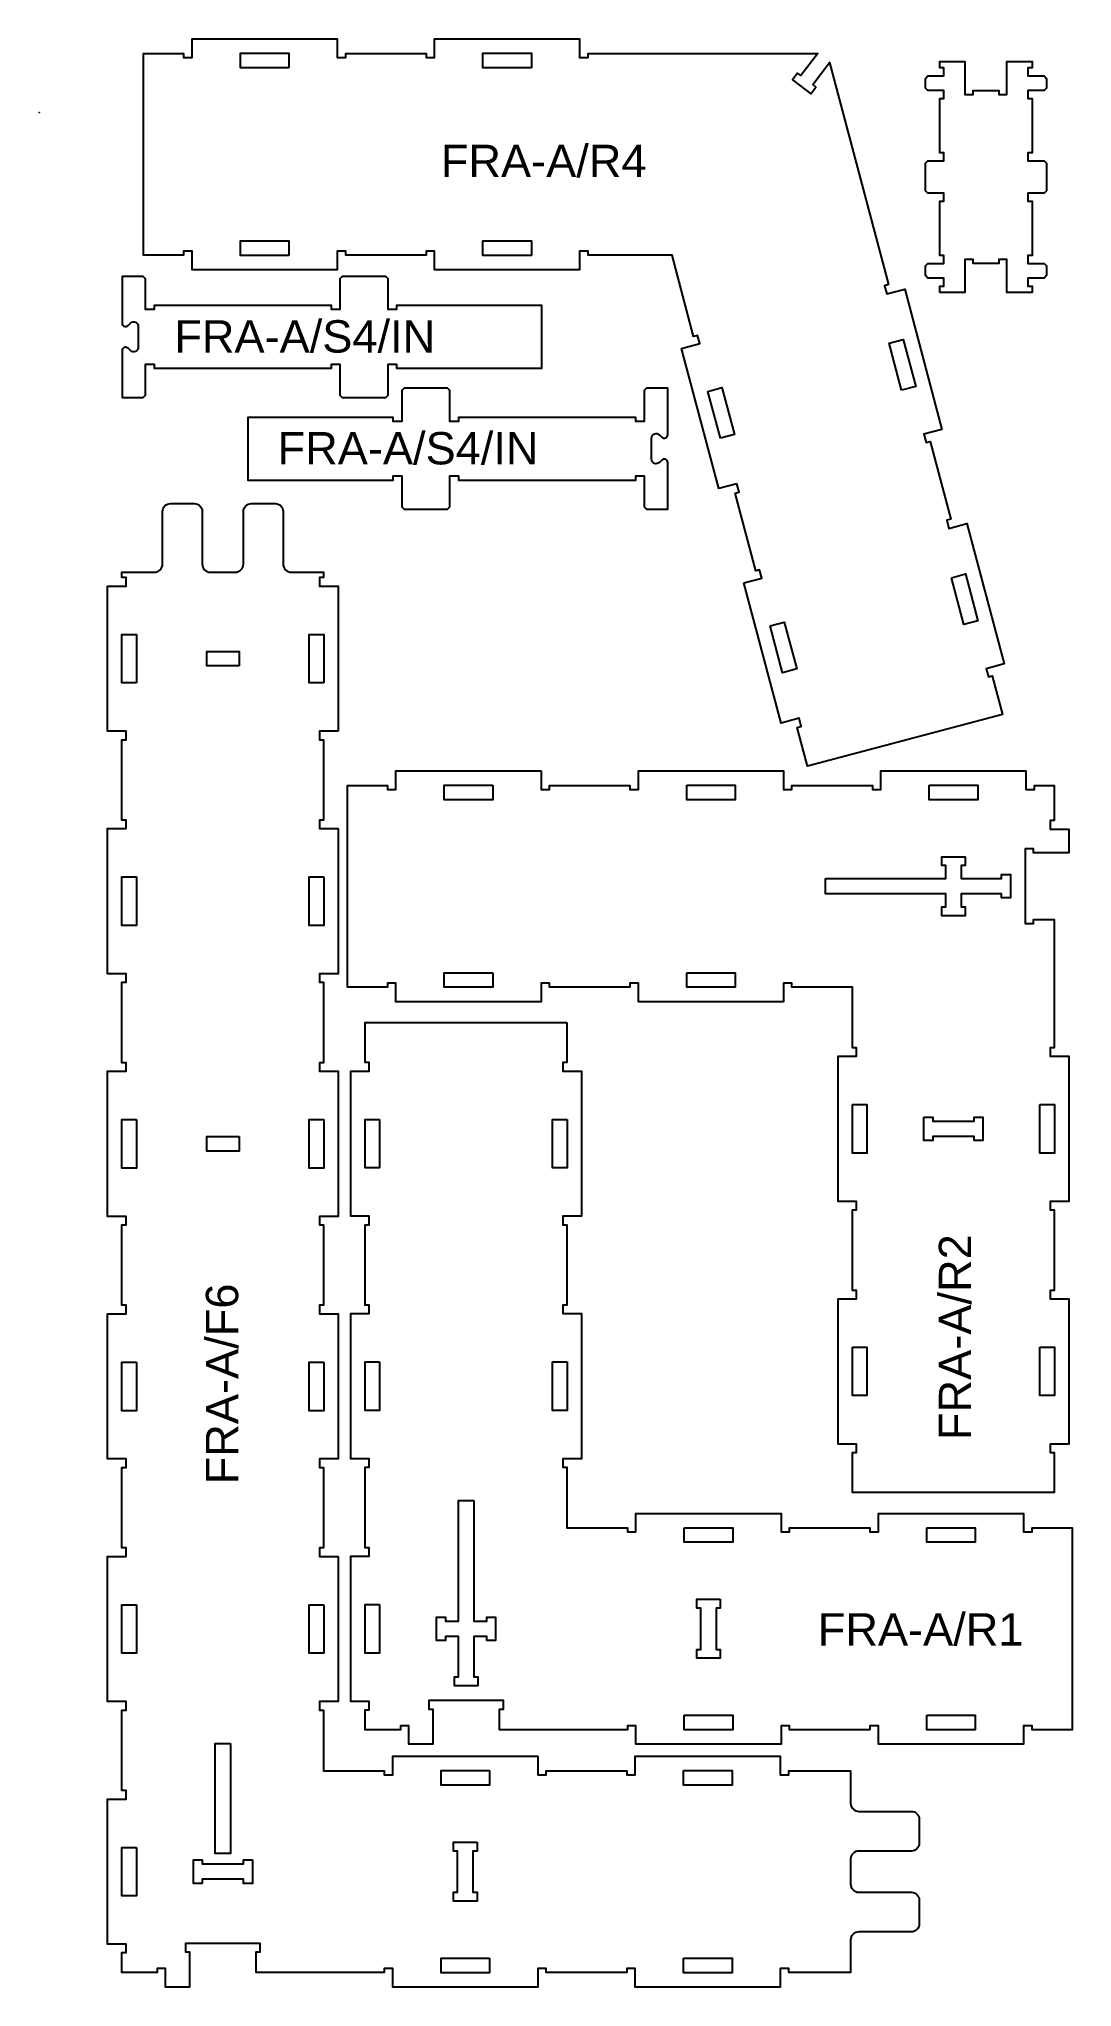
# Model space of a CAD drawing. Header units: millimetres. Extents: x 61 to 1339, y 195 to 2605.
import ezdxf

# ---------------------------------------------------------------- set-up
doc = ezdxf.new("R2010")
doc.units = ezdxf.units.MM
for name, color, linetype, true_color in [('1_ANYTOOL_1MMDEEP_INSIDE', 2, 'Continuous', 0xffff00), ('3_ANYTOOL_CUTTHROUGH_INSID', 4, 'Continuous', 0x00ffff), ('6_ANYTOOL_CUTTHROUGH_OUTSI', 5, 'Continuous', 0x0000ff)]:
    doc.layers.add(name, color=color, linetype=linetype, true_color=true_color)
doc.styles.add('textstyle11', font='standard')
doc.styles.add('textstyle12', font='standard')
doc.styles.add('textstyle13', font='standard')
doc.styles.add('textstyle14', font='standard')
doc.styles.add('textstyle15', font='standard')
doc.styles.add('textstyle16', font='standard')

msp = doc.modelspace()

# ---------------------------------------------------------------- linework, layer by layer
at = {"layer": '3_ANYTOOL_CUTTHROUGH_INSID'}
for points in [[(370.2, 2568.8), (310.2, 2568.8), (310.2, 2586.8), (370.2, 2586.8)], [(670.2, 2568.8), (610.2, 2568.8), (610.2, 2586.8), (670.2, 2586.8)], [(370.2, 2336.8), (310.2, 2336.8), (310.2, 2354.8), (370.2, 2354.8)], [(670.2, 2336.8), (610.2, 2336.8), (610.2, 2354.8), (670.2, 2354.8)], [(1128.3, 2170.2), (1112.9, 2228.2), (1130.3, 2232.9), (1145.7, 2174.9)], [(904, 2110.7), (888.6, 2168.7), (906, 2173.3), (921.4, 2115.4)], [(1189.8, 1938.3), (1207.2, 1942.9), (1222.6, 1884.9), (1205.2, 1880.3)], [(965.6, 1878.8), (983, 1883.4), (998.4, 1825.4), (981, 1820.8)], [(181.4, 1808.2), (163.4, 1808.2), (163.4, 1868.2), (181.4, 1868.2)], [(413.4, 1808.2), (395.4, 1808.2), (395.4, 1868.2), (413.4, 1868.2)], [(308.4, 1829.2), (268.4, 1829.2), (268.4, 1847.2), (308.4, 1847.2)], [(622.4, 1681.8), (622.4, 1663.8), (562.4, 1663.8), (562.4, 1681.8)], [(862.4, 1681.8), (922.4, 1681.8), (922.4, 1663.8), (862.4, 1663.8)], [(1162.4, 1681.8), (1222.4, 1681.8), (1222.4, 1663.8), (1162.4, 1663.8)], [(1033.9, 1566.3), (1182.9, 1566.3), (1182.9, 1582.3), (1177.9, 1582.3), (1177.9, 1593.3), (1206.9, 1593.3), (1206.9, 1582.3), (1201.9, 1582.3), (1201.9, 1566.3), (1251.9, 1566.3), (1251.9, 1571.3), (1262.9, 1571.3), (1262.9, 1542.3), (1251.9, 1542.3), (1251.9, 1547.3), (1201.9, 1547.3), (1201.9, 1531.3), (1206.9, 1531.3), (1206.9, 1520.3), (1177.9, 1520.3), (1177.9, 1531.3), (1182.9, 1531.3), (1182.9, 1547.3), (1033.9, 1547.3)], [(181.4, 1568.2), (181.4, 1508.2), (163.4, 1508.2), (163.4, 1568.2)], [(413.4, 1568.2), (413.4, 1508.2), (395.4, 1508.2), (395.4, 1568.2)], [(622.4, 1449.8), (622.4, 1431.8), (562.4, 1431.8), (562.4, 1449.8)], [(862.4, 1449.8), (922.4, 1449.8), (922.4, 1431.8), (862.4, 1431.8)], [(1067.4, 1286.8), (1085.4, 1286.8), (1085.4, 1226.8), (1067.4, 1226.8)], [(1299.4, 1286.8), (1317.4, 1286.8), (1317.4, 1226.8), (1299.4, 1226.8)], [(181.4, 1268.2), (181.4, 1208.2), (163.4, 1208.2), (163.4, 1268.2)], [(413.4, 1268.2), (413.4, 1208.2), (395.4, 1208.2), (395.4, 1268.2)], [(482.4, 1268.5), (482.4, 1208.5), (464.4, 1208.5), (464.4, 1268.5)], [(714.4, 1268.5), (714.4, 1208.5), (696.4, 1208.5), (696.4, 1268.5)], [(1155.9, 1271.3), (1166.9, 1271.3), (1166.9, 1266.3), (1217.9, 1266.3), (1217.9, 1271.3), (1228.9, 1271.3), (1228.9, 1242.3), (1217.9, 1242.3), (1217.9, 1247.3), (1166.9, 1247.3), (1166.9, 1242.3), (1155.9, 1242.3)], [(308.4, 1247.2), (308.4, 1229.2), (268.4, 1229.2), (268.4, 1247.2)], [(181.4, 968.2), (181.4, 908.2), (163.4, 908.2), (163.4, 968.2)], [(413.4, 968.2), (413.4, 908.2), (395.4, 908.2), (395.4, 968.2)], [(482.4, 968.5), (482.4, 908.5), (464.4, 908.5), (464.4, 968.5)], [(714.4, 968.5), (714.4, 908.5), (696.4, 908.5), (696.4, 968.5)], [(1067.4, 986.8), (1085.4, 986.8), (1085.4, 926.8), (1067.4, 926.8)], [(1299.4, 986.8), (1317.4, 986.8), (1317.4, 926.8), (1299.4, 926.8)], [(598.9, 797), (598.9, 648), (614.9, 648), (614.9, 653), (625.9, 653), (625.9, 624), (614.9, 624), (614.9, 629), (598.9, 629), (598.9, 579), (603.9, 579), (603.9, 568), (574.9, 568), (574.9, 579), (579.9, 579), (579.9, 629), (563.9, 629), (563.9, 624), (552.9, 624), (552.9, 653), (563.9, 653), (563.9, 648), (579.9, 648), (579.9, 797)], [(859.4, 763.5), (919.4, 763.5), (919.4, 745.5), (859.4, 745.5)], [(1159.4, 763.5), (1219.4, 763.5), (1219.4, 745.5), (1159.4, 745.5)], [(903.9, 675), (903.9, 664), (898.9, 664), (898.9, 613), (903.9, 613), (903.9, 602), (874.9, 602), (874.9, 613), (879.9, 613), (879.9, 664), (874.9, 664), (874.9, 675)], [(181.4, 668.2), (181.4, 608.2), (163.4, 608.2), (163.4, 668.2)], [(413.4, 668.2), (413.4, 608.2), (395.4, 608.2), (395.4, 668.2)], [(482.4, 668.5), (482.4, 608.5), (464.4, 608.5), (464.4, 668.5)], [(859.4, 531.5), (919.4, 531.5), (919.4, 513.5), (859.4, 513.5)], [(1159.4, 531.5), (1219.4, 531.5), (1219.4, 513.5), (1159.4, 513.5)], [(297.9, 496.7), (297.9, 360.7), (278.9, 360.7), (278.9, 496.7)], [(618.4, 463.2), (618.4, 445.2), (558.4, 445.2), (558.4, 463.2)], [(858.4, 463.2), (918.4, 463.2), (918.4, 445.2), (858.4, 445.2)], [(181.4, 368.2), (181.4, 308.2), (163.4, 308.2), (163.4, 368.2)], [(602.9, 374.7), (602.9, 363.7), (597.9, 363.7), (597.9, 312.7), (602.9, 312.7), (602.9, 301.7), (573.9, 301.7), (573.9, 312.7), (578.9, 312.7), (578.9, 363.7), (573.9, 363.7), (573.9, 374.7)], [(324.9, 352.7), (324.9, 323.7), (313.9, 323.7), (313.9, 328.7), (262.9, 328.7), (262.9, 323.7), (251.9, 323.7), (251.9, 352.7), (262.9, 352.7), (262.9, 347.7), (313.9, 347.7), (313.9, 352.7)], [(618.4, 231.2), (618.4, 213.2), (558.4, 213.2), (558.4, 231.2)], [(858.4, 231.2), (918.4, 231.2), (918.4, 213.2), (858.4, 213.2)]]:
    msp.add_lwpolyline(points, close=True, dxfattribs=at)
at = {"layer": '6_ANYTOOL_CUTTHROUGH_OUTSI'}
for points in [[(933.1, 1932), (955.3, 1937.9), (952.6, 1948), (947.8, 1946.7), (922.3, 2042.9), (927.1, 2044.2), (924.4, 2054.3), (902.2, 2048.4), (856.1, 2221.9), (878.4, 2227.8), (875.7, 2238), (870.9, 2236.7), (844.2, 2337), (740.4, 2337), (740.4, 2342), (729.9, 2342), (729.9, 2319), (550.4, 2319), (550.4, 2342), (539.9, 2342), (539.9, 2337), (440.4, 2337), (440.4, 2342), (429.9, 2342), (429.9, 2319), (250.4, 2319), (250.4, 2342), (239.9, 2342), (239.9, 2337), (190.4, 2337), (190.4, 2586.5), (239.9, 2586.5), (239.9, 2581.5), (250.4, 2581.5), (250.4, 2604.5), (429.9, 2604.5), (429.9, 2581.5), (440.4, 2581.5), (440.4, 2586.5), (539.9, 2586.5), (539.9, 2581.5), (550.4, 2581.5), (550.4, 2604.5), (729.9, 2604.5), (729.9, 2581.5), (740.4, 2581.5), (740.4, 2586.5), (1024.5, 2586.5), (1003.6, 2559.4), (999.6, 2562.4), (993.2, 2554.1), (1015.8, 2536.7), (1022.2, 2545), (1018.3, 2548.1), (1039.1, 2575.2), (1112, 2300.7), (1107.2, 2299.4), (1109.9, 2289.3), (1132.1, 2295.2), (1178.1, 2121.7), (1155.9, 2115.8), (1158.6, 2105.6), (1163.4, 2106.9), (1189, 2010.7), (1184.1, 2009.4), (1186.8, 1999.3), (1209, 2005.2), (1255.1, 1831.7), (1232.9, 1825.8), (1235.6, 1815.7), (1240.4, 1816.9), (1253.1, 1769.1), (1011.9, 1705.1), (999.2, 1752.9), (1004.1, 1754.2), (1001.4, 1764.4), (979.1, 1758.5)], [(1175.6, 2290.8), (1175.6, 2298.8), (1180.6, 2298.8), (1180.6, 2308.8), (1160.6, 2308.8), (1157.6, 2311.8), (1157.6, 2323.8), (1160.6, 2326.8), (1180.6, 2326.8), (1180.6, 2336.8), (1175.6, 2336.8), (1175.6, 2403.8), (1180.6, 2403.8), (1180.6, 2413.8), (1160.6, 2413.8), (1157.6, 2416.8), (1157.6, 2450.8), (1160.6, 2453.8), (1180.6, 2453.8), (1180.6, 2463.8), (1175.6, 2463.8), (1175.6, 2530.8), (1180.6, 2530.8), (1180.6, 2540.8), (1160.6, 2540.8), (1157.6, 2543.8), (1157.6, 2555.8), (1160.6, 2558.8), (1180.6, 2558.8), (1180.6, 2568.8), (1175.6, 2568.8), (1175.6, 2576.8), (1206.6, 2576.8), (1206.6, 2535.8), (1216.6, 2535.8), (1216.6, 2540.8), (1248.6, 2540.8), (1248.6, 2535.8), (1258.6, 2535.8), (1258.6, 2576.8), (1289.6, 2576.8), (1289.6, 2568.8), (1284.6, 2568.8), (1284.6, 2558.8), (1304.6, 2558.8), (1307.6, 2555.8), (1307.6, 2543.8), (1304.6, 2540.8), (1284.6, 2540.8), (1284.6, 2530.8), (1289.6, 2530.8), (1289.6, 2463.8), (1284.6, 2463.8), (1284.6, 2453.8), (1304.6, 2453.8), (1307.6, 2450.8), (1307.6, 2416.8), (1304.6, 2413.8), (1284.6, 2413.8), (1284.6, 2403.8), (1289.6, 2403.8), (1289.6, 2336.8), (1284.6, 2336.8), (1284.6, 2326.8), (1304.6, 2326.8), (1307.6, 2323.8), (1307.6, 2311.8), (1304.6, 2308.8), (1284.6, 2308.8), (1284.6, 2298.8), (1289.6, 2298.8), (1289.6, 2290.8), (1258.6, 2290.8), (1258.6, 2331.8), (1248.6, 2331.8), (1248.6, 2326.8), (1216.6, 2326.8), (1216.6, 2331.8), (1206.6, 2331.8), (1206.6, 2290.8)], [(682.1, 1699.5), (682.1, 1676.5), (692.6, 1676.5), (692.6, 1681.5), (792.1, 1681.5), (792.1, 1676.5), (802.6, 1676.5), (802.6, 1699.5), (982.1, 1699.5), (982.1, 1676.5), (992.6, 1676.5), (992.6, 1681.5), (1092.1, 1681.5), (1092.1, 1676.5), (1102.6, 1676.5), (1102.6, 1699.5), (1282.1, 1699.5), (1282.1, 1676.5), (1292.6, 1676.5), (1292.6, 1681.5), (1317.1, 1681.5), (1317.1, 1638), (1312.1, 1638), (1312.1, 1627.5), (1335.1, 1627.5), (1335.1, 1598), (1291.6, 1598), (1291.6, 1603), (1281.1, 1603), (1281.1, 1510.5), (1291.6, 1510.5), (1291.6, 1515.5), (1317.1, 1515.5), (1317.1, 1357), (1312.1, 1357), (1312.1, 1346.5), (1335.1, 1346.5), (1335.1, 1167), (1312.1, 1167), (1312.1, 1156.5), (1317.1, 1156.5), (1317.1, 1057), (1312.1, 1057), (1312.1, 1046.5), (1335.1, 1046.5), (1335.1, 867), (1312.1, 867), (1312.1, 856.5), (1317.1, 856.5), (1317.1, 807), (1067.6, 807), (1067.6, 856.5), (1072.6, 856.5), (1072.6, 867), (1049.6, 867), (1049.6, 1046.5), (1072.6, 1046.5), (1072.6, 1057), (1067.6, 1057), (1067.6, 1156.5), (1072.6, 1156.5), (1072.6, 1167), (1049.6, 1167), (1049.6, 1346.5), (1072.6, 1346.5), (1072.6, 1357), (1067.6, 1357), (1067.6, 1432), (992.6, 1432), (992.6, 1437), (982.1, 1437), (982.1, 1414), (802.6, 1414), (802.6, 1437), (792.1, 1437), (792.1, 1432), (692.6, 1432), (692.6, 1437), (682.1, 1437), (682.1, 1414), (502.6, 1414), (502.6, 1437), (492.1, 1437), (492.1, 1432), (442.6, 1432), (442.6, 1681.5), (492.1, 1681.5), (492.1, 1676.5), (502.6, 1676.5), (502.6, 1699.5)], [(714.1, 1388.2), (714.1, 1338.7), (709.1, 1338.7), (709.1, 1328.2), (732.1, 1328.2), (732.1, 1148.7), (709.1, 1148.7), (709.1, 1138.2), (714.1, 1138.2), (714.1, 1038.7), (709.1, 1038.7), (709.1, 1028.2), (732.1, 1028.2), (732.1, 848.7), (709.1, 848.7), (709.1, 838.2), (714.1, 838.2), (714.1, 763.2), (789.1, 763.2), (789.1, 758.2), (799.6, 758.2), (799.6, 781.2), (979.1, 781.2), (979.1, 758.2), (989.6, 758.2), (989.6, 763.2), (1089.1, 763.2), (1089.1, 758.2), (1099.6, 758.2), (1099.6, 781.2), (1279.1, 781.2), (1279.1, 758.2), (1289.6, 758.2), (1289.6, 763.2), (1339.1, 763.2), (1339.1, 513.7), (1289.6, 513.7), (1289.6, 518.7), (1279.1, 518.7), (1279.1, 495.7), (1099.6, 495.7), (1099.6, 518.7), (1089.1, 518.7), (1089.1, 513.7), (989.6, 513.7), (989.6, 518.7), (979.1, 518.7), (979.1, 495.7), (799.6, 495.7), (799.6, 518.7), (789.1, 518.7), (789.1, 513.7), (630.6, 513.7), (630.6, 539.2), (635.6, 539.2), (635.6, 549.7), (543.1, 549.7), (543.1, 539.2), (548.1, 539.2), (548.1, 495.7), (518.6, 495.7), (518.6, 518.7), (508.1, 518.7), (508.1, 513.7), (464.6, 513.7), (464.6, 538.2), (469.6, 538.2), (469.6, 548.7), (446.6, 548.7), (446.6, 728.2), (469.6, 728.2), (469.6, 738.7), (464.6, 738.7), (464.6, 838.2), (469.6, 838.2), (469.6, 848.7), (446.6, 848.7), (446.6, 1028.2), (469.6, 1028.2), (469.6, 1038.7), (464.6, 1038.7), (464.6, 1138.2), (469.6, 1138.2), (469.6, 1148.7), (446.6, 1148.7), (446.6, 1328.2), (469.6, 1328.2), (469.6, 1338.7), (464.6, 1338.7), (464.6, 1388.2)]]:
    msp.add_lwpolyline(points, close=True, dxfattribs=at)
msp.add_lwpolyline([(60.9, 2513.4), (61.1, 2513.5), (61.2, 2513.3)], dxfattribs=at)
for points in [[(190, 2310.8), (163.8, 2310.8), (163.8, 2253.1, 0.668179), (171.1, 2250.1), (174, 2253.1, -0.668179), (183.8, 2249), (183.8, 2223.1, -0.668179), (174, 2219.1), (171.1, 2222, 0.668179), (163.8, 2219), (163.8, 2161.3), (190, 2161.3), (192.8, 2164.2), (192.8, 2202.3), (203.3, 2202.3), (203.3, 2197.3), (422.8, 2197.3), (422.8, 2202.3), (433.3, 2202.3), (433.3, 2164.2), (436.2, 2161.3), (490, 2161.3), (492.8, 2164.2), (492.8, 2202.3), (503.3, 2202.3), (503.3, 2197.3), (683.2, 2197.3), (683.2, 2274.8), (503.3, 2274.8), (503.3, 2269.8), (492.8, 2269.8), (492.8, 2308), (490, 2310.8), (436.2, 2310.8), (433.3, 2308), (433.3, 2269.8), (422.8, 2269.8), (422.8, 2274.8), (203.3, 2274.8), (203.3, 2269.8), (192.8, 2269.8), (192.8, 2308)], [(812.7, 2023.1), (838.8, 2023.1), (838.8, 2080.8, 0.668179), (831.6, 2083.8), (828.6, 2080.9, -0.668179), (818.8, 2085), (818.8, 2110.8, -0.668179), (828.6, 2114.9), (831.6, 2112, 0.668179), (838.8, 2115), (838.8, 2172.6), (812.7, 2172.6), (809.8, 2169.8), (809.8, 2131.6), (799.3, 2131.6), (799.3, 2136.6), (579.8, 2136.6), (579.8, 2131.6), (569.3, 2131.6), (569.3, 2169.8), (566.5, 2172.6), (512.7, 2172.6), (509.8, 2169.8), (509.8, 2131.6), (499.3, 2131.6), (499.3, 2136.6), (319.4, 2136.6), (319.4, 2059.1), (499.3, 2059.1), (499.3, 2064.1), (509.8, 2064.1), (509.8, 2026), (512.7, 2023.1), (566.5, 2023.1), (569.3, 2026), (569.3, 2064.1), (579.8, 2064.1), (579.8, 2059.1), (799.3, 2059.1), (799.3, 2064.1), (809.8, 2064.1), (809.8, 2026)], [(431.1, 1748.5), (408.1, 1748.5), (408.1, 1738), (413.1, 1738), (413.1, 1638.5), (408.1, 1638.5), (408.1, 1628), (431.1, 1628), (431.1, 1448.5), (408.1, 1448.5), (408.1, 1438), (413.1, 1438), (413.1, 1338.5), (408.1, 1338.5), (408.1, 1328), (431.1, 1328), (431.1, 1148.5), (408.1, 1148.5), (408.1, 1138), (413.1, 1138), (413.1, 1038.5), (408.1, 1038.5), (408.1, 1028), (431.1, 1028), (431.1, 848.5), (408.1, 848.5), (408.1, 838), (413.1, 838), (413.1, 738.5), (408.1, 738.5), (408.1, 728), (431.1, 728), (431.1, 548.5), (408.1, 548.5), (408.1, 538), (413.1, 538), (413.1, 463), (488.1, 463), (488.1, 458), (498.6, 458), (498.6, 481), (678.1, 481), (678.1, 458), (688.6, 458), (688.6, 463), (788.1, 463), (788.1, 458), (798.6, 458), (798.6, 481), (978.1, 481), (978.1, 458), (988.6, 458), (988.6, 463), (1065.1, 463), (1065.1, 423, 0.414214), (1075.4, 412.7), (1140.4, 412.7, -0.414214), (1150.1, 403), (1150.1, 373.5, -0.414214), (1140.4, 363.7), (1075.4, 363.7, 0.414214), (1065.1, 353.5), (1065.1, 323, 0.414214), (1075.4, 312.7), (1140.4, 312.7, -0.414214), (1150.1, 303), (1150.1, 273.5, -0.414214), (1140.4, 263.7), (1075.4, 263.7, 0.414214), (1065.1, 253.5), (1065.1, 213.5), (988.6, 213.5), (988.6, 218.5), (978.1, 218.5), (978.1, 195.5), (798.6, 195.5), (798.6, 218.5), (788.1, 218.5), (788.1, 213.5), (688.6, 213.5), (688.6, 218.5), (678.1, 218.5), (678.1, 195.5), (498.6, 195.5), (498.6, 218.5), (488.1, 218.5), (488.1, 213.5), (329.6, 213.5), (329.6, 239), (334.6, 239), (334.6, 249.5), (242.1, 249.5), (242.1, 239), (247.1, 239), (247.1, 195.5), (217.6, 195.5), (217.6, 218.5), (207.1, 218.5), (207.1, 213.5), (163.6, 213.5), (163.6, 238), (168.6, 238), (168.6, 248.5), (145.6, 248.5), (145.6, 428), (168.6, 428), (168.6, 438.5), (163.6, 438.5), (163.6, 538), (168.6, 538), (168.6, 548.5), (145.6, 548.5), (145.6, 728), (168.6, 728), (168.6, 738.5), (163.6, 738.5), (163.6, 838), (168.6, 838), (168.6, 848.5), (145.6, 848.5), (145.6, 1028), (168.6, 1028), (168.6, 1038.5), (163.6, 1038.5), (163.6, 1138), (168.6, 1138), (168.6, 1148.5), (145.6, 1148.5), (145.6, 1328), (168.6, 1328), (168.6, 1338.5), (163.6, 1338.5), (163.6, 1438), (168.6, 1438), (168.6, 1448.5), (145.6, 1448.5), (145.6, 1628), (168.6, 1628), (168.6, 1638.5), (163.6, 1638.5), (163.6, 1738), (168.6, 1738), (168.6, 1748.5), (145.6, 1748.5), (145.6, 1928), (168.6, 1928), (168.6, 1938.5), (163.6, 1938.5), (163.6, 1945), (203.6, 1945, 0.414214), (213.9, 1955.2), (213.9, 2020.2, -0.414214), (223.6, 2030), (253.1, 2030, -0.414214), (262.9, 2020.2), (262.9, 1955.2, 0.414214), (273.1, 1945), (303.6, 1945, 0.414214), (313.9, 1955.2), (313.9, 2020.2, -0.414214), (323.6, 2030), (353.1, 2030, -0.414214), (362.9, 2020.2), (362.9, 1955.2, 0.414214), (373.1, 1945), (413.1, 1945), (413.1, 1938.5), (408.1, 1938.5), (408.1, 1928), (431.1, 1928)]]:
    msp.add_lwpolyline(points, format="xyb", close=True, dxfattribs=at)

# ---------------------------------------------------------------- texts
at = {"layer": '1_ANYTOOL_1MMDEEP_INSIDE', "char_height": 40, "attachment_point": 1}
for s, insert, width, style in [('\\fArial;FRA-A/R4', (558.1, 2473.7), 285.542, 'textstyle13'), ('\\fArial;FRA-A/S4/IN', (228.3, 2256.7), 351.084, 'textstyle16'), ('\\fArial;FRA-A/S4/IN', (356.1, 2118.4), 351.084, 'textstyle15'), ('\\fArial;FRA-A/R1', (1024.5, 657.8), 277.831, 'textstyle11')]:
    msp.add_mtext(s, dxfattribs=dict(at, insert=insert, width=width, style=style))
at = {"layer": '1_ANYTOOL_1MMDEEP_INSIDE', "char_height": 40, "attachment_point": 1, "rotation": 90}
for s, insert, width, style in [('\\fArial;FRA-A/R2', (1174.3, 871.8), 284.819, 'textstyle12'), ('\\fArial;FRA-A/F6', (267.4, 817.1, 575), 279.277, 'textstyle14')]:
    msp.add_mtext(s, dxfattribs=dict(at, insert=insert, width=width, style=style))

doc.saveas('drawing.dxf')
